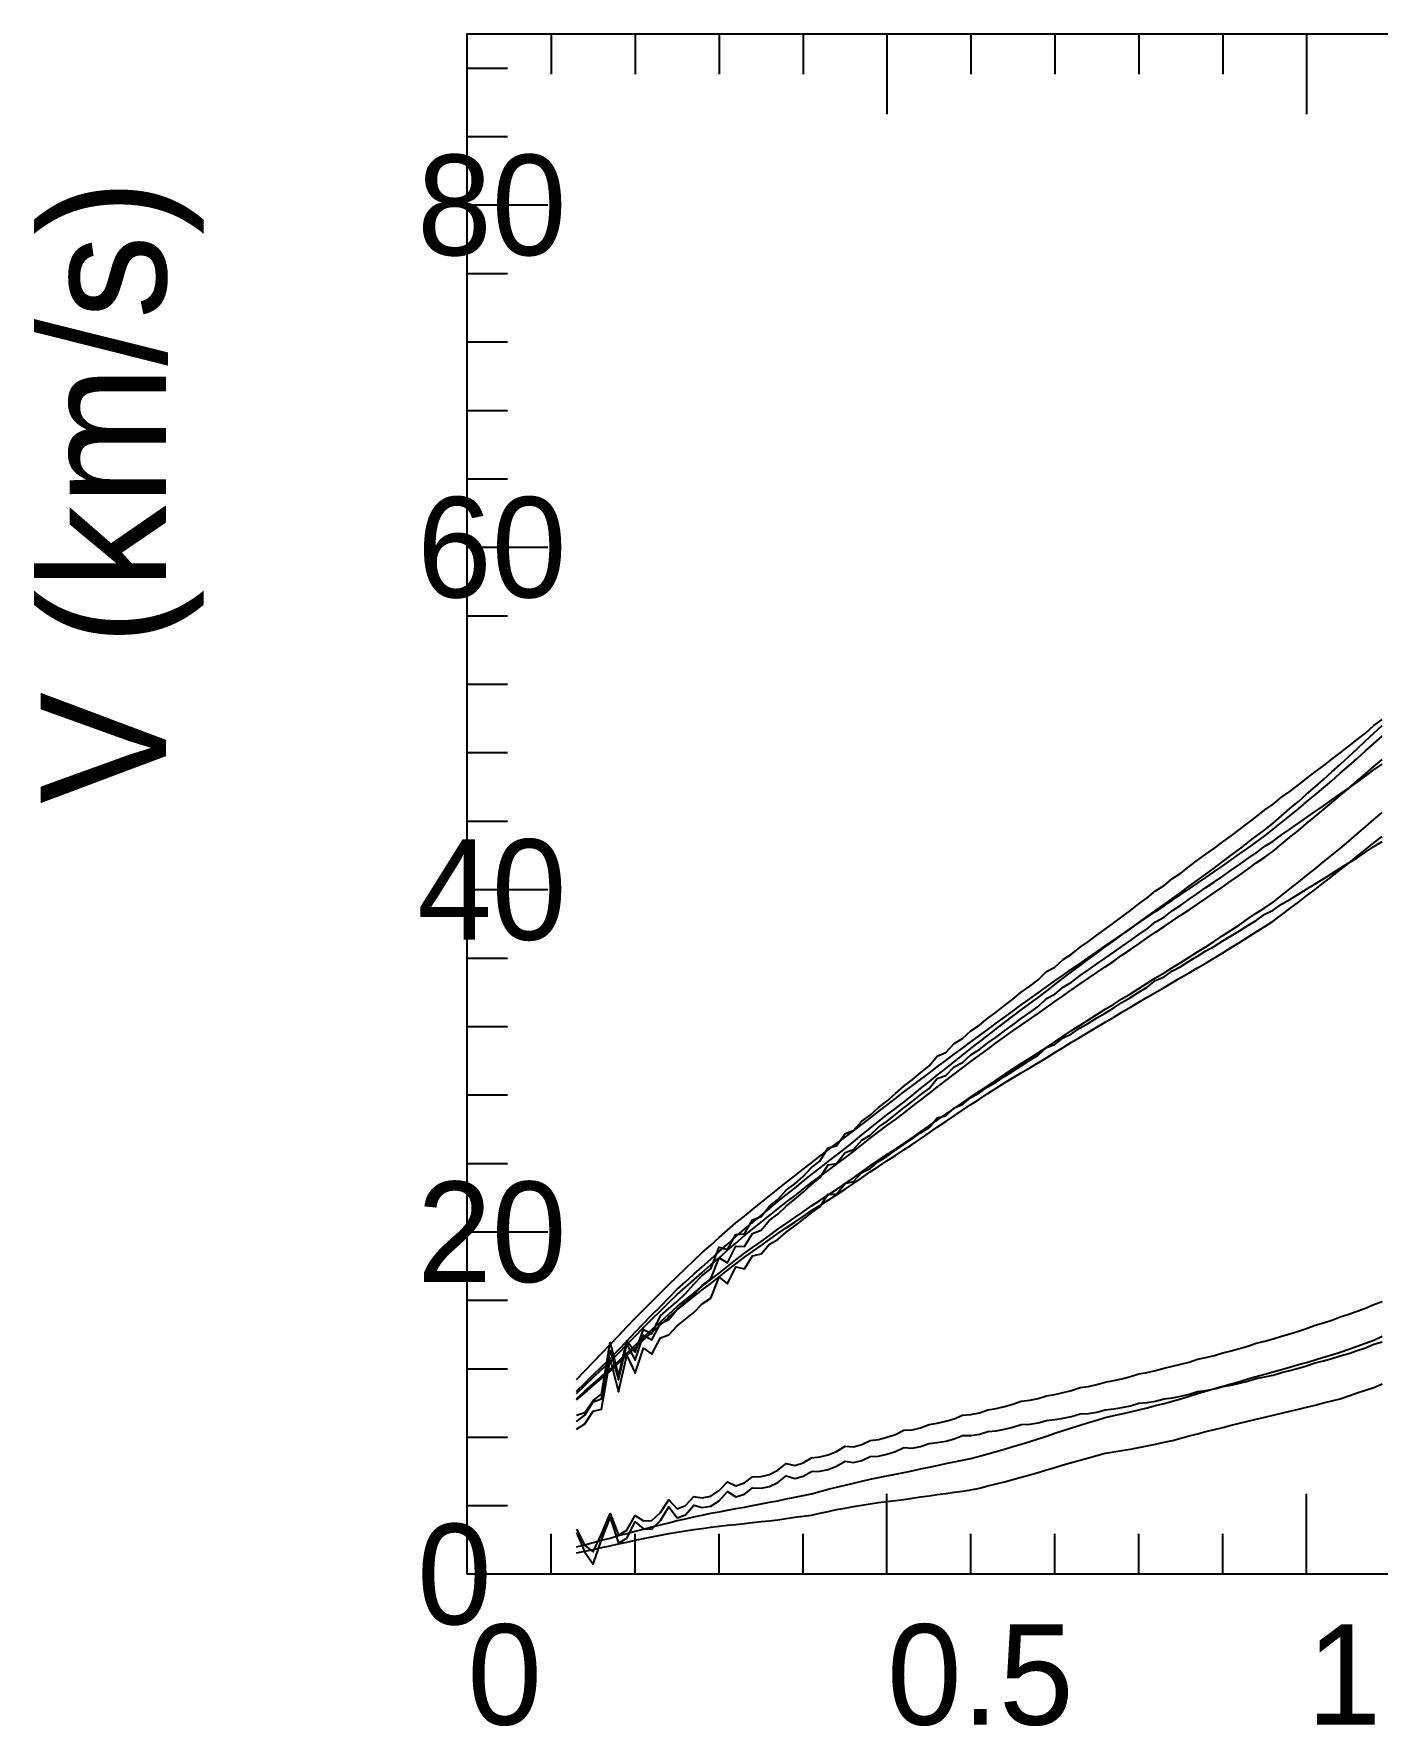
# Model space of a CAD drawing. Extents: x -35 to 182, y -35 to 149.
# Drawn here: x -34.5 to 72.5, y -12.1 to 122.7 of the extents above; entities that cross this region are included whole.
import ezdxf

# ---------------------------------------------------------------- set-up
doc = ezdxf.new("R2010")
doc.units = 0

msp = doc.modelspace()

# ---------------------------------------------------------------- linework, layer by layer
at = {"color": 0}
for p, q in [((6.69, 122.68), (6.69, 119.48)), ((13.37, 122.68), (13.37, 119.48)), ((20.06, 122.68), (20.06, 119.48)), ((26.75, 122.68), (26.75, 119.48)), ((33.43, 122.68), (33.43, 116.28)), ((40.12, 122.68), (40.12, 119.48)), ((46.81, 122.68), (46.81, 119.48)), ((53.49, 122.68), (53.49, 119.48)), ((60.18, 122.68), (60.18, 119.48)), ((66.86, 122.68), (66.86, 116.28)), ((0, 119.95), (3.2, 119.95)), ((0, 114.5), (3.2, 114.5)), ((0, 109.05), (6.4, 109.05)), ((0, 103.6), (3.2, 103.6)), ((0, 98.14), (3.2, 98.14)), ((0, 92.69), (3.2, 92.69)), ((0, 87.24), (3.2, 87.24)), ((0, 81.79), (6.4, 81.79)), ((0, 76.33), (3.2, 76.33)), ((0, 70.88), (3.2, 70.88)), ((0, 65.43), (3.2, 65.43)), ((0, 59.98), (3.2, 59.98)), ((0, 54.52), (6.4, 54.52)), ((0, 49.07), (3.2, 49.07)), ((0, 43.62), (3.2, 43.62)), ((0, 38.17), (3.2, 38.17)), ((0, 32.71), (3.2, 32.71)), ((0, 27.26), (6.4, 27.26)), ((0, 21.81), (3.2, 21.81)), ((0, 16.36), (3.2, 16.36)), ((0, 10.9), (3.2, 10.9)), ((0, 5.45), (3.2, 5.45)), ((33.43, 0), (33.43, 6.4)), ((66.86, 0), (66.86, 6.4)), ((6.69, 0), (6.69, 3.2)), ((13.37, 0), (13.37, 3.2)), ((20.06, 0), (20.06, 3.2)), ((26.75, 0), (26.75, 3.2)), ((40.12, 0), (40.12, 3.2)), ((46.81, 0), (46.81, 3.2)), ((53.49, 0), (53.49, 3.2)), ((60.18, 0), (60.18, 3.2))]:
    msp.add_line(p, q, dxfattribs=at)
msp.add_lwpolyline([(0, 0), (0, 122.68), (179.2, 122.68), (179.2, 0)], close=True, dxfattribs=at)
at = {"color": 3}
for points in [[(8.69, 12.67), (9.36, 12.87), (10.03, 13.82), (10.7, 14.32), (11.37, 18.44), (12.04, 15.76), (12.7, 18.61), (13.37, 17.67), (14.04, 19.49), (14.71, 19.14), (15.38, 20.57), (16.05, 21.14), (16.72, 21.7), (17.38, 22.34), (18.05, 23.1), (18.72, 23.78), (19.39, 24.32), (20.06, 26.04), (20.73, 25.86), (21.4, 27.05), (22.07, 27.09), (22.73, 28.22), (23.4, 28.48), (24.07, 29.3), (24.74, 29.83), (25.41, 30.59), (26.08, 31.09), (26.75, 31.68), (27.41, 32.38), (28.08, 32.9), (28.75, 33.95), (29.42, 34.12), (30.09, 35.08), (30.76, 35.32), (31.43, 36.08), (32.09, 36.55), (32.76, 37.17), (33.43, 37.67), (34.1, 38.27), (34.77, 38.86), (35.44, 39.36), (36.11, 39.92), (36.78, 40.47), (37.44, 41.25), (38.11, 41.54), (38.78, 42.25), (39.45, 42.67), (40.12, 43.26), (40.79, 43.72), (41.46, 44.29), (42.12, 44.76), (42.79, 45.29), (43.46, 45.8), (44.13, 46.34), (44.8, 46.83), (45.47, 47.32), (46.14, 48), (46.81, 48.35), (47.47, 48.95), (48.14, 49.37), (48.81, 49.94), (49.48, 50.39), (50.15, 50.89), (50.82, 51.38), (51.49, 51.87), (52.15, 52.36), (52.82, 52.86), (53.49, 53.38), (54.16, 53.85), (54.83, 54.43), (55.5, 54.85), (56.17, 55.39), (56.83, 55.84), (57.5, 56.36), (58.17, 56.86), (58.84, 57.34), (59.51, 57.81), (60.18, 58.32), (60.85, 58.81), (61.52, 59.31), (62.18, 59.81), (62.85, 60.32), (63.52, 60.88), (64.19, 61.32), (64.86, 61.87), (65.53, 62.34), (66.2, 62.86), (66.86, 63.37), (67.53, 63.89), (68.2, 64.38), (68.87, 64.9), (69.54, 65.42), (70.21, 65.94), (70.88, 66.47), (71.54, 66.99), (72.21, 67.58), (72.88, 68.07)], [(8.69, 12.16), (9.36, 12.66), (10.03, 13.71), (10.7, 13.95), (11.37, 17.8), (12.04, 15.46), (12.7, 18.28), (13.37, 17.05), (14.04, 19.02), (14.71, 18.66), (15.38, 19.97), (16.05, 20.29), (16.72, 21.07), (17.38, 21.65), (18.05, 22.26), (18.72, 22.99), (19.39, 23.51), (20.06, 25.18), (20.73, 24.8), (21.4, 26.12), (22.07, 26.1), (22.73, 27.14), (23.4, 27.4), (24.07, 28.2), (24.74, 28.66), (25.41, 29.3), (26.08, 29.85), (26.75, 30.42), (27.41, 31.03), (28.08, 31.55), (28.75, 32.6), (29.42, 32.69), (30.09, 33.57), (30.76, 33.83), (31.43, 34.57), (32.09, 34.97), (32.76, 35.59), (33.43, 36.06), (34.1, 36.61), (34.77, 37.13), (35.44, 37.64), (36.11, 38.18), (36.78, 38.68), (37.44, 39.46), (38.11, 39.72), (38.78, 40.4), (39.45, 40.75), (40.12, 41.35), (40.79, 41.78), (41.46, 42.31), (42.12, 42.77), (42.79, 43.28), (43.46, 43.76), (44.13, 44.24), (44.8, 44.74), (45.47, 45.21), (46.14, 45.85), (46.81, 46.18), (47.47, 46.76), (48.14, 47.15), (48.81, 47.68), (49.48, 48.12), (50.15, 48.6), (50.82, 49.05), (51.49, 49.53), (52.15, 50), (52.82, 50.46), (53.49, 50.93), (54.16, 51.4), (54.83, 51.96), (55.5, 52.33), (56.17, 52.86), (56.83, 53.28), (57.5, 53.77), (58.17, 54.22), (58.84, 54.68), (59.51, 55.13), (60.18, 55.6), (60.85, 56.06), (61.52, 56.52), (62.18, 56.99), (62.85, 57.45), (63.52, 57.98), (64.19, 58.39), (64.86, 58.89), (65.53, 59.33), (66.2, 59.81), (66.86, 60.27), (67.53, 60.73), (68.2, 61.19), (68.87, 61.67), (69.54, 62.14), (70.21, 62.61), (70.88, 63.08), (71.54, 63.56), (72.21, 64.07), (72.88, 64.51)], [(8.69, 3.59), (9.36, 2.28), (10.03, 1.76), (10.7, 3.19), (11.37, 4.82), (12.04, 3.1), (12.7, 3.49), (13.37, 4.66), (14.04, 4.23), (14.71, 4.26), (15.38, 4.91), (16.05, 5.92), (16.72, 5.2), (17.38, 5.47), (18.05, 6.18), (18.72, 6.07), (19.39, 6.21), (20.06, 6.65), (20.73, 7.34), (21.4, 7.02), (22.07, 7.26), (22.73, 7.75), (23.4, 7.77), (24.07, 7.94), (24.74, 8.28), (25.41, 8.8), (26.08, 8.66), (26.75, 8.87), (27.41, 9.26), (28.08, 9.33), (28.75, 9.5), (29.42, 9.77), (30.09, 10.18), (30.76, 10.14), (31.43, 10.33), (32.09, 10.64), (32.76, 10.73), (33.43, 10.9), (34.1, 11.13), (34.77, 11.47), (35.44, 11.48), (36.11, 11.65), (36.78, 11.91), (37.44, 12.01), (38.11, 12.17), (38.78, 12.37), (39.45, 12.66), (40.12, 12.7), (40.79, 12.85), (41.46, 13.08), (42.12, 13.19), (42.79, 13.34), (43.46, 13.53), (44.13, 13.78), (44.8, 13.84), (45.47, 13.99), (46.14, 14.2), (46.81, 14.31), (47.47, 14.46), (48.14, 14.63), (48.81, 14.86), (49.48, 14.95), (50.15, 15.09), (50.82, 15.29), (51.49, 15.41), (52.15, 15.56), (52.82, 15.74), (53.49, 15.96), (54.16, 16.06), (54.83, 16.21), (55.5, 16.41), (56.17, 16.55), (56.83, 16.71), (57.5, 16.89), (58.17, 17.11), (58.84, 17.24), (59.51, 17.41), (60.18, 17.61), (60.85, 17.77), (61.52, 17.96), (62.18, 18.15), (62.85, 18.39), (63.52, 18.55), (64.19, 18.73), (64.86, 18.95), (65.53, 19.14), (66.2, 19.35), (66.86, 19.57), (67.53, 19.82), (68.2, 20.02), (68.87, 20.23), (69.54, 20.48), (70.21, 20.7), (70.88, 20.94), (71.54, 21.19), (72.21, 21.47), (72.88, 21.7)]]:
    msp.add_lwpolyline(points, dxfattribs=at)
at = {"color": 4}
for points in [[(8.69, 14.56), (9.36, 15.21), (10.03, 15.86), (10.7, 16.51), (11.37, 17.16), (12.04, 17.87), (12.7, 18.56), (13.37, 19.27), (14.04, 19.96), (14.71, 20.64), (15.38, 21.32), (16.05, 22), (16.72, 22.68), (17.38, 23.27), (18.05, 23.88), (18.72, 24.48), (19.39, 25.09), (20.06, 25.68), (20.73, 26.29), (21.4, 26.88), (22.07, 27.48), (22.73, 28.01), (23.4, 28.57), (24.07, 29.12), (24.74, 29.67), (25.41, 30.21), (26.08, 30.75), (26.75, 31.29), (27.41, 31.83), (28.08, 32.33), (28.75, 32.85), (29.42, 33.37), (30.09, 33.9), (30.76, 34.44), (31.43, 34.98), (32.09, 35.53), (32.76, 36.06), (33.43, 36.57), (34.1, 37.09), (34.77, 37.6), (35.44, 38.13), (36.11, 38.67), (36.78, 39.21), (37.44, 39.74), (38.11, 40.28), (38.78, 40.81), (39.45, 41.34), (40.12, 41.86), (40.79, 42.39), (41.46, 42.9), (42.12, 43.42), (42.79, 43.94), (43.46, 44.44), (44.13, 44.94), (44.8, 45.44), (45.47, 45.93), (46.14, 46.44), (46.81, 46.96), (47.47, 47.46), (48.14, 47.98), (48.81, 48.47), (49.48, 48.97), (50.15, 49.46), (50.82, 49.95), (51.49, 50.44), (52.15, 50.92), (52.82, 51.4), (53.49, 51.89), (54.16, 52.37), (54.83, 52.85), (55.5, 53.34), (56.17, 53.81), (56.83, 54.3), (57.5, 54.78), (58.17, 55.27), (58.84, 55.75), (59.51, 56.25), (60.18, 56.75), (60.85, 57.25), (61.52, 57.75), (62.18, 58.27), (62.85, 58.78), (63.52, 59.29), (64.19, 59.81), (64.86, 60.39), (65.53, 60.97), (66.2, 61.54), (66.86, 62.11), (67.53, 62.71), (68.2, 63.3), (68.87, 63.89), (69.54, 64.49), (70.21, 65.12), (70.88, 65.74), (71.54, 66.36), (72.21, 66.97), (72.88, 67.59)], [(8.69, 14.39), (9.36, 15.02), (10.03, 15.65), (10.7, 16.29), (11.37, 16.91), (12.04, 17.6), (12.7, 18.28), (13.37, 18.96), (14.04, 19.64), (14.71, 20.3), (15.38, 20.96), (16.05, 21.62), (16.72, 22.28), (17.38, 22.85), (18.05, 23.44), (18.72, 24.03), (19.39, 24.62), (20.06, 25.2), (20.73, 25.79), (21.4, 26.37), (22.07, 26.96), (22.73, 27.48), (23.4, 28.02), (24.07, 28.55), (24.74, 29.09), (25.41, 29.61), (26.08, 30.13), (26.75, 30.66), (27.41, 31.18), (28.08, 31.66), (28.75, 32.15), (29.42, 32.64), (30.09, 33.15), (30.76, 33.67), (31.43, 34.19), (32.09, 34.72), (32.76, 35.22), (33.43, 35.72), (34.1, 36.22), (34.77, 36.72), (35.44, 37.23), (36.11, 37.75), (36.78, 38.27), (37.44, 38.79), (38.11, 39.31), (38.78, 39.82), (39.45, 40.33), (40.12, 40.84), (40.79, 41.34), (41.46, 41.82), (42.12, 42.31), (42.79, 42.8), (43.46, 43.27), (44.13, 43.73), (44.8, 44.19), (45.47, 44.65), (46.14, 45.12), (46.81, 45.6), (47.47, 46.07), (48.14, 46.54), (48.81, 47), (49.48, 47.46), (50.15, 47.91), (50.82, 48.37), (51.49, 48.83), (52.15, 49.29), (52.82, 49.75), (53.49, 50.21), (54.16, 50.67), (54.83, 51.12), (55.5, 51.57), (56.17, 52.02), (56.83, 52.47), (57.5, 52.92), (58.17, 53.37), (58.84, 53.81), (59.51, 54.28), (60.18, 54.74), (60.85, 55.21), (61.52, 55.67), (62.18, 56.15), (62.85, 56.64), (63.52, 57.11), (64.19, 57.59), (64.86, 58.15), (65.53, 58.69), (66.2, 59.23), (66.86, 59.78), (67.53, 60.34), (68.2, 60.9), (68.87, 61.46), (69.54, 62.02), (70.21, 62.6), (70.88, 63.18), (71.54, 63.75), (72.21, 64.33), (72.88, 64.88)], [(8.69, 2.17), (9.36, 2.34), (10.03, 2.52), (10.7, 2.7), (11.37, 2.87), (12.04, 3.06), (12.7, 3.23), (13.37, 3.41), (14.04, 3.59), (14.71, 3.76), (15.38, 3.93), (16.05, 4.09), (16.72, 4.27), (17.38, 4.4), (18.05, 4.55), (18.72, 4.69), (19.39, 4.84), (20.06, 4.96), (20.73, 5.09), (21.4, 5.22), (22.07, 5.34), (22.73, 5.47), (23.4, 5.59), (24.07, 5.72), (24.74, 5.84), (25.41, 5.98), (26.08, 6.12), (26.75, 6.26), (27.41, 6.4), (28.08, 6.58), (28.75, 6.76), (29.42, 6.92), (30.09, 7.09), (30.76, 7.25), (31.43, 7.4), (32.09, 7.55), (32.76, 7.7), (33.43, 7.83), (34.1, 7.96), (34.77, 8.09), (35.44, 8.23), (36.11, 8.37), (36.78, 8.51), (37.44, 8.66), (38.11, 8.8), (38.78, 8.93), (39.45, 9.06), (40.12, 9.21), (40.79, 9.38), (41.46, 9.57), (42.12, 9.76), (42.79, 9.95), (43.46, 10.15), (44.13, 10.36), (44.8, 10.57), (45.47, 10.78), (46.14, 10.99), (46.81, 11.21), (47.47, 11.43), (48.14, 11.65), (48.81, 11.85), (49.48, 12.06), (50.15, 12.26), (50.82, 12.46), (51.49, 12.62), (52.15, 12.77), (52.82, 12.92), (53.49, 13.07), (54.16, 13.24), (54.83, 13.42), (55.5, 13.59), (56.17, 13.77), (56.83, 13.97), (57.5, 14.17), (58.17, 14.37), (58.84, 14.58), (59.51, 14.77), (60.18, 14.96), (60.85, 15.16), (61.52, 15.35), (62.18, 15.54), (62.85, 15.73), (63.52, 15.93), (64.19, 16.12), (64.86, 16.3), (65.53, 16.49), (66.2, 16.68), (66.86, 16.86), (67.53, 17.07), (68.2, 17.27), (68.87, 17.47), (69.54, 17.67), (70.21, 17.92), (70.88, 18.16), (71.54, 18.4), (72.21, 18.64), (72.88, 18.94)]]:
    msp.add_lwpolyline(points, dxfattribs=at)
at = {"color": 6}
for points in [[(8.69, 15.51), (9.36, 16.2), (10.03, 16.89), (10.7, 17.58), (11.37, 18.28), (12.04, 18.98), (12.7, 19.68), (13.37, 20.38), (14.04, 21.05), (14.71, 21.72), (15.38, 22.39), (16.05, 23.06), (16.72, 23.7), (17.38, 24.34), (18.05, 24.98), (18.72, 25.61), (19.39, 26.21), (20.06, 26.8), (20.73, 27.39), (21.4, 27.98), (22.07, 28.51), (22.73, 29.05), (23.4, 29.59), (24.07, 30.12), (24.74, 30.66), (25.41, 31.19), (26.08, 31.72), (26.75, 32.26), (27.41, 32.76), (28.08, 33.28), (28.75, 33.79), (29.42, 34.3), (30.09, 34.8), (30.76, 35.3), (31.43, 35.81), (32.09, 36.31), (32.76, 36.84), (33.43, 37.36), (34.1, 37.88), (34.77, 38.41), (35.44, 38.9), (36.11, 39.4), (36.78, 39.9), (37.44, 40.4), (38.11, 40.9), (38.78, 41.4), (39.45, 41.9), (40.12, 42.4), (40.79, 42.89), (41.46, 43.38), (42.12, 43.87), (42.79, 44.36), (43.46, 44.84), (44.13, 45.33), (44.8, 45.81), (45.47, 46.29), (46.14, 46.77), (46.81, 47.24), (47.47, 47.71), (48.14, 48.18), (48.81, 48.64), (49.48, 49.11), (50.15, 49.57), (50.82, 50.03), (51.49, 50.49), (52.15, 50.95), (52.82, 51.41), (53.49, 51.87), (54.16, 52.32), (54.83, 52.77), (55.5, 53.23), (56.17, 53.68), (56.83, 54.13), (57.5, 54.58), (58.17, 55.03), (58.84, 55.49), (59.51, 55.96), (60.18, 56.42), (60.85, 56.89), (61.52, 57.36), (62.18, 57.83), (62.85, 58.31), (63.52, 58.79), (64.19, 59.32), (64.86, 59.86), (65.53, 60.4), (66.2, 60.94), (66.86, 61.5), (67.53, 62.06), (68.2, 62.63), (68.87, 63.19), (69.54, 63.79), (70.21, 64.38), (70.88, 64.97), (71.54, 65.57), (72.21, 66.15), (72.88, 66.74)], [(8.69, 1.69), (9.36, 1.83), (10.03, 1.97), (10.7, 2.11), (11.37, 2.25), (12.04, 2.4), (12.7, 2.54), (13.37, 2.69), (14.04, 2.83), (14.71, 2.96), (15.38, 3.09), (16.05, 3.22), (16.72, 3.35), (17.38, 3.44), (18.05, 3.54), (18.72, 3.64), (19.39, 3.74), (20.06, 3.81), (20.73, 3.89), (21.4, 3.96), (22.07, 4.04), (22.73, 4.11), (23.4, 4.18), (24.07, 4.25), (24.74, 4.33), (25.41, 4.43), (26.08, 4.52), (26.75, 4.61), (27.41, 4.7), (28.08, 4.86), (28.75, 4.99), (29.42, 5.13), (30.09, 5.25), (30.76, 5.37), (31.43, 5.48), (32.09, 5.6), (32.76, 5.7), (33.43, 5.78), (34.1, 5.86), (34.77, 5.95), (35.44, 6.04), (36.11, 6.14), (36.78, 6.24), (37.44, 6.34), (38.11, 6.43), (38.78, 6.52), (39.45, 6.61), (40.12, 6.71), (40.79, 6.85), (41.46, 7.02), (42.12, 7.18), (42.79, 7.35), (43.46, 7.53), (44.13, 7.72), (44.8, 7.91), (45.47, 8.1), (46.14, 8.29), (46.81, 8.5), (47.47, 8.7), (48.14, 8.9), (48.81, 9.08), (49.48, 9.26), (50.15, 9.44), (50.82, 9.62), (51.49, 9.74), (52.15, 9.85), (52.82, 9.96), (53.49, 10.07), (54.16, 10.21), (54.83, 10.36), (55.5, 10.5), (56.17, 10.64), (56.83, 10.82), (57.5, 11), (58.17, 11.18), (58.84, 11.35), (59.51, 11.52), (60.18, 11.68), (60.85, 11.85), (61.52, 12.02), (62.18, 12.18), (62.85, 12.34), (63.52, 12.5), (64.19, 12.67), (64.86, 12.82), (65.53, 12.98), (66.2, 13.13), (66.86, 13.29), (67.53, 13.46), (68.2, 13.63), (68.87, 13.8), (69.54, 13.97), (70.21, 14.21), (70.88, 14.43), (71.54, 14.65), (72.21, 14.87), (72.88, 15.16)]]:
    msp.add_lwpolyline(points, dxfattribs=at)
at = {"color": 1}
msp.add_lwpolyline([(8.69, 13.97), (9.36, 14.56), (10.03, 15.14), (10.7, 15.73), (11.37, 16.31), (12.04, 16.96), (12.7, 17.59), (13.37, 18.23), (14.04, 18.87), (14.71, 19.48), (15.38, 20.09), (16.05, 20.71), (16.72, 21.32), (17.38, 21.84), (18.05, 22.38), (18.72, 22.92), (19.39, 23.45), (20.06, 23.98), (20.73, 24.51), (21.4, 25.04), (22.07, 25.56), (22.73, 26.02), (23.4, 26.5), (24.07, 26.98), (24.74, 27.46), (25.41, 27.92), (26.08, 28.39), (26.75, 28.86), (27.41, 29.33), (28.08, 29.76), (28.75, 30.2), (29.42, 30.64), (30.09, 31.1), (30.76, 31.57), (31.43, 32.04), (32.09, 32.51), (32.76, 32.97), (33.43, 33.41), (34.1, 33.85), (34.77, 34.3), (35.44, 34.75), (36.11, 35.22), (36.78, 35.69), (37.44, 36.16), (38.11, 36.62), (38.78, 37.08), (39.45, 37.54), (40.12, 38), (40.79, 38.46), (41.46, 38.9), (42.12, 39.35), (42.79, 39.8), (43.46, 40.23), (44.13, 40.66), (44.8, 41.09), (45.47, 41.51), (46.14, 41.95), (46.81, 42.4), (47.47, 42.84), (48.14, 43.29), (48.81, 43.71), (49.48, 44.14), (50.15, 44.56), (50.82, 44.99), (51.49, 45.4), (52.15, 45.82), (52.82, 46.23), (53.49, 46.65), (54.16, 47.06), (54.83, 47.48), (55.5, 47.89), (56.17, 48.31), (56.83, 48.72), (57.5, 49.14), (58.17, 49.56), (58.84, 49.97), (59.51, 50.41), (60.18, 50.85), (60.85, 51.29), (61.52, 51.72), (62.18, 52.18), (62.85, 52.63), (63.52, 53.08), (64.19, 53.53), (64.86, 54.06), (65.53, 54.59), (66.2, 55.11), (66.86, 55.63), (67.53, 56.17), (68.2, 56.72), (68.87, 57.26), (69.54, 57.8), (70.21, 58.39), (70.88, 58.96), (71.54, 59.53), (72.21, 60.11), (72.88, 60.67)], dxfattribs=at)
at = {"color": 2}
for points in [[(8.69, 13.97), (9.36, 14.56), (10.03, 15.14), (10.7, 15.73), (11.37, 16.31), (12.04, 16.96), (12.7, 17.59), (13.37, 18.23), (14.04, 18.87), (14.71, 19.48), (15.38, 20.09), (16.05, 20.71), (16.72, 21.32), (17.38, 21.84), (18.05, 22.38), (18.72, 22.92), (19.39, 23.45), (20.06, 23.98), (20.73, 24.51), (21.4, 25.04), (22.07, 25.56), (22.73, 26.02), (23.4, 26.5), (24.07, 26.98), (24.74, 27.46), (25.41, 27.92), (26.08, 28.39), (26.75, 28.86), (27.41, 29.33), (28.08, 29.76), (28.75, 30.2), (29.42, 30.64), (30.09, 31.1), (30.76, 31.57), (31.43, 32.04), (32.09, 32.51), (32.76, 32.97), (33.43, 33.41), (34.1, 33.85), (34.77, 34.3), (35.44, 34.75), (36.11, 35.22), (36.78, 35.69), (37.44, 36.16), (38.11, 36.62), (38.78, 37.08), (39.45, 37.54), (40.12, 38), (40.79, 38.46), (41.46, 38.9), (42.12, 39.35), (42.79, 39.8), (43.46, 40.23), (44.13, 40.66), (44.8, 41.09), (45.47, 41.51), (46.14, 41.95), (46.81, 42.4), (47.47, 42.84), (48.14, 43.29), (48.81, 43.71), (49.48, 44.14), (50.15, 44.56), (50.82, 44.99), (51.49, 45.4), (52.15, 45.82), (52.82, 46.23), (53.49, 46.65), (54.16, 47.06), (54.83, 47.48), (55.5, 47.89), (56.17, 48.31), (56.83, 48.72), (57.5, 49.14), (58.17, 49.56), (58.84, 49.97), (59.51, 50.41), (60.18, 50.85), (60.85, 51.29), (61.52, 51.72), (62.18, 52.18), (62.85, 52.63), (63.52, 53.08), (64.19, 53.53), (64.86, 54.06), (65.53, 54.59), (66.2, 55.11), (66.86, 55.63), (67.53, 56.17), (68.2, 56.72), (68.87, 57.26), (69.54, 57.8), (70.21, 58.39), (70.88, 58.96), (71.54, 59.53), (72.21, 60.11), (72.88, 60.67)], [(8.69, 11.53), (9.36, 11.96), (10.03, 12.97), (10.7, 13.13), (11.37, 17.08), (12.04, 14.52), (12.7, 17.41), (13.37, 16), (14.04, 18), (14.71, 17.52), (15.38, 18.81), (16.05, 19.05), (16.72, 19.77), (17.38, 20.3), (18.05, 20.84), (18.72, 21.52), (19.39, 21.97), (20.06, 23.65), (20.73, 23.13), (21.4, 24.46), (22.07, 24.32), (22.73, 25.34), (23.4, 25.51), (24.07, 26.27), (24.74, 26.66), (25.41, 27.24), (26.08, 27.73), (26.75, 28.23), (27.41, 28.78), (28.08, 29.24), (28.75, 30.27), (29.42, 30.26), (30.09, 31.11), (30.76, 31.28), (31.43, 31.98), (32.09, 32.3), (32.76, 32.87), (33.43, 33.27), (34.1, 33.77), (34.77, 34.22), (35.44, 34.67), (36.11, 35.15), (36.78, 35.58), (37.44, 36.33), (38.11, 36.5), (38.78, 37.14), (39.45, 37.41), (40.12, 37.97), (40.79, 38.33), (41.46, 38.8), (42.12, 39.19), (42.79, 39.64), (43.46, 40.06), (44.13, 40.48), (44.8, 40.92), (45.47, 41.33), (46.14, 41.93), (46.81, 42.18), (47.47, 42.71), (48.14, 43.03), (48.81, 43.51), (49.48, 43.88), (50.15, 44.31), (50.82, 44.69), (51.49, 45.11), (52.15, 45.52), (52.82, 45.93), (53.49, 46.34), (54.16, 46.74), (54.83, 47.27), (55.5, 47.56), (56.17, 48.05), (56.83, 48.39), (57.5, 48.83), (58.17, 49.22), (58.84, 49.63), (59.51, 50.02), (60.18, 50.43), (60.85, 50.84), (61.52, 51.24), (62.18, 51.66), (62.85, 52.06), (63.52, 52.55), (64.19, 52.89), (64.86, 53.35), (65.53, 53.72), (66.2, 54.16), (66.86, 54.56), (67.53, 54.97), (68.2, 55.38), (68.87, 55.8), (69.54, 56.22), (70.21, 56.64), (70.88, 57.06), (71.54, 57.49), (72.21, 57.96), (72.88, 58.34)], [(8.69, 3.32), (9.36, 1.75), (10.03, 0.79), (10.7, 2.72), (11.37, 4.48), (12.04, 2.46), (12.7, 2.87), (13.37, 4.16), (14.04, 3.6), (14.71, 3.57), (15.38, 4.27), (16.05, 5.35), (16.72, 4.47), (17.38, 4.73), (18.05, 5.48), (18.72, 5.3), (19.39, 5.4), (20.06, 5.84), (20.73, 6.57), (21.4, 6.15), (22.07, 6.36), (22.73, 6.87), (23.4, 6.83), (24.07, 6.97), (24.74, 7.29), (25.41, 7.82), (26.08, 7.61), (26.75, 7.79), (27.41, 8.18), (28.08, 8.2), (28.75, 8.34), (29.42, 8.59), (30.09, 9), (30.76, 8.9), (31.43, 9.05), (32.09, 9.36), (32.76, 9.4), (33.43, 9.54), (34.1, 9.75), (34.77, 10.08), (35.44, 10.03), (36.11, 10.16), (36.78, 10.41), (37.44, 10.47), (38.11, 10.59), (38.78, 10.77), (39.45, 11.04), (40.12, 11.03), (40.79, 11.14), (41.46, 11.35), (42.12, 11.42), (42.79, 11.53), (43.46, 11.69), (44.13, 11.92), (44.8, 11.93), (45.47, 12.04), (46.14, 12.23), (46.81, 12.3), (47.47, 12.41), (48.14, 12.55), (48.81, 12.76), (49.48, 12.8), (50.15, 12.9), (50.82, 13.07), (51.49, 13.15), (52.15, 13.27), (52.82, 13.41), (53.49, 13.61), (54.16, 13.67), (54.83, 13.78), (55.5, 13.95), (56.17, 14.05), (56.83, 14.18), (57.5, 14.33), (58.17, 14.53), (58.84, 14.62), (59.51, 14.75), (60.18, 14.93), (60.85, 15.05), (61.52, 15.2), (62.18, 15.37), (62.85, 15.58), (63.52, 15.7), (64.19, 15.85), (64.86, 16.06), (65.53, 16.21), (66.2, 16.39), (66.86, 16.58), (67.53, 16.82), (68.2, 16.98), (68.87, 17.16), (69.54, 17.39), (70.21, 17.58), (70.88, 17.8), (71.54, 18.03), (72.21, 18.3), (72.88, 18.5)]]:
    msp.add_lwpolyline(points, dxfattribs=at)
at = {"color": 5}
msp.add_lwpolyline([(8.69, 13.87), (9.36, 14.44), (10.03, 15.01), (10.7, 15.58), (11.37, 16.16), (12.04, 16.79), (12.7, 17.41), (13.37, 18.03), (14.04, 18.65), (14.71, 19.25), (15.38, 19.85), (16.05, 20.46), (16.72, 21.06), (17.38, 21.57), (18.05, 22.1), (18.72, 22.63), (19.39, 23.15), (20.06, 23.67), (20.73, 24.2), (21.4, 24.72), (22.07, 25.24), (22.73, 25.7), (23.4, 26.17), (24.07, 26.64), (24.74, 27.12), (25.41, 27.57), (26.08, 28.03), (26.75, 28.49), (27.41, 28.95), (28.08, 29.36), (28.75, 29.78), (29.42, 30.21), (30.09, 30.65), (30.76, 31.11), (31.43, 31.57), (32.09, 32.03), (32.76, 32.47), (33.43, 32.91), (34.1, 33.34), (34.77, 33.78), (35.44, 34.22), (36.11, 34.68), (36.78, 35.14), (37.44, 35.6), (38.11, 36.06), (38.78, 36.51), (39.45, 36.96), (40.12, 37.41), (40.79, 37.84), (41.46, 38.27), (42.12, 38.69), (42.79, 39.12), (43.46, 39.52), (44.13, 39.92), (44.8, 40.32), (45.47, 40.72), (46.14, 41.13), (46.81, 41.54), (47.47, 41.95), (48.14, 42.36), (48.81, 42.76), (49.48, 43.16), (50.15, 43.55), (50.82, 43.95), (51.49, 44.35), (52.15, 44.75), (52.82, 45.15), (53.49, 45.55), (54.16, 45.94), (54.83, 46.33), (55.5, 46.73), (56.17, 47.12), (56.83, 47.51), (57.5, 47.89), (58.17, 48.28), (58.84, 48.67), (59.51, 49.08), (60.18, 49.49), (60.85, 49.9), (61.52, 50.31), (62.18, 50.73), (62.85, 51.16), (63.52, 51.59), (64.19, 52.01), (64.86, 52.52), (65.53, 53.02), (66.2, 53.52), (66.86, 54.02), (67.53, 54.54), (68.2, 55.05), (68.87, 55.57), (69.54, 56.09), (70.21, 56.63), (70.88, 57.17), (71.54, 57.7), (72.21, 58.24), (72.88, 58.75)], dxfattribs=at)

# ---------------------------------------------------------------- texts
at = {"color": 0}
for s, p in [('80', (-4, 105.05)), ('60', (-4, 77.79)), ('40', (-4, 50.52)), ('20', (-4, 23.26)), ('0', (-4, -4)), ('0', (0, -12)), ('0.5', (33.43, -12)), ('1', (66.86, -12))]:
    msp.add_text(s, height=8, dxfattribs=at).set_placement(p)
msp.add_text('V (km/s)', height=10, rotation=90, dxfattribs=at).set_placement((-24, 61.34))

doc.saveas('drawing.dxf')
